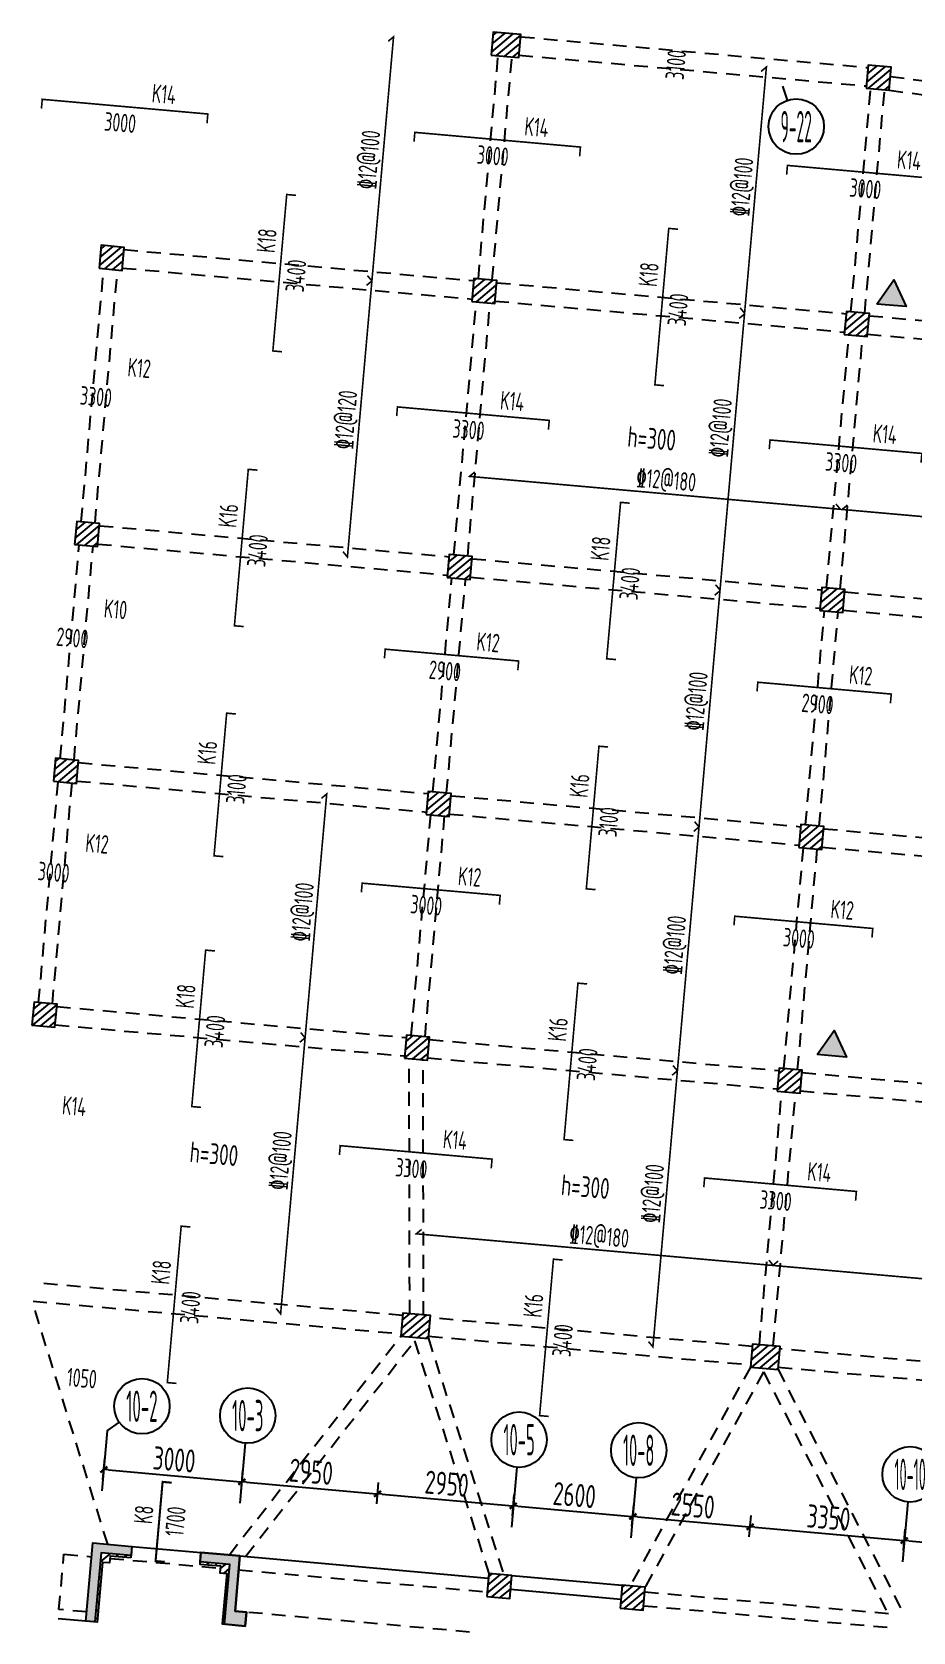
# Model space of a CAD drawing. Header units: millimetres. Extents: x 304379 to 356796, y 509425 to 544202.
# Drawn here: x 304379 to 323456, y 509440 to 544080 of the extents above; entities that cross this region are included whole.
import ezdxf
from ezdxf.enums import TextEntityAlignment as Align

# ---------------------------------------------------------------- set-up
doc = ezdxf.new("R2010")
doc.units = ezdxf.units.MM
doc.header["$LTSCALE"] = 100
doc.header["$PDMODE"] = 35
doc.header["$PDSIZE"] = 200
doc.linetypes.add('3', pattern=[5, 3, -2])
for name, color, linetype in [('B-AXIS', 3, 'Continuous'), ('B-TEXT', 7, 'Continuous'), ('B-板厚', 2, 'Continuous'), ('B-正筋文字', 7, 'Continuous'), ('B-正筋钢筋', 6, 'Continuous'), ('B-沉降观测点', 5, 'Continuous'), ('B-负筋文字', 7, 'Continuous'), ('B-负筋标注', 7, 'Continuous'), ('B-负筋钢筋', 1, 'Continuous'), ('COLU', 7, 'Continuous'), ('colu-1层', 6, 'Continuous'), ('h填实-1层', 254, 'Continuous'), ('h斜线-1层', 7, 'Continuous'), ('h斜线-柱', 7, 'Continuous'), ('wall-主楼', 2, 'Continuous'), ('梁', 4, 'Continuous'), ('梁虚线', 4, '3')]:
    doc.layers.add(name, color=color, linetype=linetype)
doc.styles.add('_TCH_AXIS', font='tssdeng.shx', dxfattribs={"width": 0.7, "bigfont": 'tssdchn.shx'})
doc.styles.add('COMPLEX', font='tssdeng.shx', dxfattribs={"width": 0.7, "bigfont": 'tssdchn.shx'})
doc.styles.get("Standard").update_dxf_attribs({"font": 'tssdeng.shx', "width": 0.7, "bigfont": 'tssdchn.shx'})
doc.styles.add('TSSD_Dimension', font='Tssdeng.shx', dxfattribs={"width": 0.7, "bigfont": 'tssdchn.shx'})
doc.dimstyles.new('TSSD_100_100$0', dxfattribs={"dimtxt": 300, "dimasz": 100, "dimexe": 250, "dimexo": 250, "dimgap": 100, "dimtad": 1, "dimdec": 0, "dimzin": 0, "dimdsep": 46, "dimtxsty": 'TSSD_Dimension', "dimblk": '_tsdbk', "dimblk1": '_tsdbk', "dimblk2": '_tsdbk', "dimsah": 1, "dimcen": 0, "dimclrt": 7, "dimadec": 0, "dimazin": 0, "dimtfac": 1, "dimtdec": 0, "dimtix": 1, "dimtmove": 2, "dimatfit": 3, "dimldrblk": '_tsdbk', "dimfxl": 1, "dimtolj": 1, "dimtzin": 0, "dimarcsym": 0})
pattern_1 = [(39.931646, (-467527.32, -323147.44), (-81.517904, 97.384965), [])]
pattern_2 = [(39.931646, (-26488.48, 19437.42), (-81.517904, 97.384965), [])]

# ---------------------------------------------------------------- blocks, each defined once
blk = doc.blocks.new('_tsdbk')
blk.add_line((-1, 0), (0, 0))
at = {"const_width": 0.5}
blk.add_lwpolyline([(-0.7, -0.7), (0.7, 0.7)], dxfattribs=at)
blk = doc.blocks.new('*D376')
at = {"layer": 'B-AXIS', "color": 0, "lineweight": -2}
for p, q in [((317371, 511728), (317412, 512190)), ((317490, 511932), (319831, 511725)), ((319911, 511503), (319952, 511965))]:
    blk.add_line(p, q, dxfattribs=at)
at = {"layer": 'Defpoints', "color": 0}
for p in [(319930, 511716), (317349, 511479), (319889, 511254)]:
    blk.add_point(p, dxfattribs=at)
at = {"layer": 'B-AXIS', "color": 0, "lineweight": -2, "xscale": 100, "yscale": 100, "zscale": 100}
for p, rotation in [((317390, 511941), 174.931645782521), ((319930, 511716), 354.931645782521)]:
    blk.add_blockref('_tsdbk', p, dxfattribs=dict(at, rotation=rotation))
at = {"layer": 'B-AXIS', "color": 7, "insert": (318691, 512177), "char_height": 500, "attachment_point": 5, "rotation": 354.9316, "style": 'TSSD_Dimension'}
blk.add_mtext('\\A1;2550', dxfattribs=at)
blk = doc.blocks.new('_AXISO')
blk.add_circle((0, 0), 0.5)
at = {"layer": 'B-TEXT', "style": 'COMPLEX', "width": 1.450893}
blk.add_attdef('A', text='', height=0.56, dxfattribs=at).set_placement((0.249375, -0.28), (0.749375, -0.28), align=Align.FIT)
blk = doc.blocks.new('*D377')
at = {"layer": 'B-AXIS', "color": 0, "lineweight": -2}
for p, q in [((308905, 512479), (308946, 512941)), ((309023, 512683), (311762, 512440)), ((311843, 512218), (311884, 512680))]:
    blk.add_line(p, q, dxfattribs=at)
at = {"layer": 'Defpoints', "color": 0}
for p in [(311862, 512431), (308883, 512230), (311821, 511969)]:
    blk.add_point(p, dxfattribs=at)
at = {"layer": 'B-AXIS', "color": 0, "lineweight": -2, "xscale": 100, "yscale": 100, "zscale": 100}
for p, rotation in [((308923, 512692), 174.931645782521), ((311862, 512431), 354.931645782521)]:
    blk.add_blockref('_tsdbk', p, dxfattribs=dict(at, rotation=rotation))
at = {"layer": 'B-AXIS', "color": 7, "insert": (310424, 512910), "char_height": 500, "attachment_point": 5, "rotation": 354.9316, "style": 'TSSD_Dimension'}
blk.add_mtext('\\A1;2950', dxfattribs=at)
blk = doc.blocks.new('*D378')
at = {"layer": 'B-AXIS', "color": 0, "lineweight": -2}
for p, q in [((305916, 512744), (305957, 513206)), ((306035, 512948), (308824, 512701)), ((308905, 512479), (308946, 512941))]:
    blk.add_line(p, q, dxfattribs=at)
at = {"layer": 'Defpoints', "color": 0}
for p in [(308923, 512692), (305894, 512495), (308883, 512230)]:
    blk.add_point(p, dxfattribs=at)
at = {"layer": 'B-AXIS', "color": 0, "lineweight": -2, "xscale": 100, "yscale": 100, "zscale": 100}
for p, rotation in [((305935, 512957), 174.931645782521), ((308923, 512692), 354.931645782521)]:
    blk.add_blockref('_tsdbk', p, dxfattribs=dict(at, rotation=rotation))
at = {"layer": 'B-AXIS', "color": 7, "insert": (307460, 513173), "char_height": 500, "attachment_point": 5, "rotation": 354.9316, "style": 'TSSD_Dimension'}
blk.add_mtext('\\A1;3000', dxfattribs=at)
blk = doc.blocks.new('*D380')
at = {"layer": 'B-AXIS', "color": 0, "lineweight": -2}
for p, q in [((314782, 511958), (314823, 512420)), ((314900, 512162), (317291, 511950)), ((317371, 511728), (317412, 512190))]:
    blk.add_line(p, q, dxfattribs=at)
at = {"layer": 'Defpoints', "color": 0}
for p in [(314759, 511709), (317390, 511941), (317349, 511479)]:
    blk.add_point(p, dxfattribs=at)
at = {"layer": 'B-AXIS', "color": 0, "lineweight": -2, "xscale": 100, "yscale": 100, "zscale": 100}
for p, rotation in [((314800, 512171), 174.931645782521), ((317390, 511941), 354.931645782521)]:
    blk.add_blockref('_tsdbk', p, dxfattribs=dict(at, rotation=rotation))
at = {"layer": 'B-AXIS', "color": 7, "insert": (316126, 512404), "char_height": 500, "attachment_point": 5, "rotation": 354.9316, "style": 'TSSD_Dimension'}
blk.add_mtext('\\A1;2600', dxfattribs=at)
blk = doc.blocks.new('*D381')
at = {"layer": 'B-AXIS', "color": 0, "lineweight": -2}
for p, q in [((311843, 512218), (311884, 512680)), ((311962, 512422), (314701, 512179)), ((314782, 511958), (314823, 512420))]:
    blk.add_line(p, q, dxfattribs=at)
at = {"layer": 'Defpoints', "color": 0}
for p in [(314800, 512171), (311821, 511969), (314759, 511709)]:
    blk.add_point(p, dxfattribs=at)
at = {"layer": 'B-AXIS', "color": 0, "lineweight": -2, "xscale": 100, "yscale": 100, "zscale": 100}
for p, rotation in [((311862, 512431), 174.931645782521), ((314800, 512171), 354.931645782521)]:
    blk.add_blockref('_tsdbk', p, dxfattribs=dict(at, rotation=rotation))
at = {"layer": 'B-AXIS', "color": 7, "insert": (313362, 512650), "char_height": 500, "attachment_point": 5, "rotation": 354.9316, "style": 'TSSD_Dimension'}
blk.add_mtext('\\A1;2950', dxfattribs=at)
blk = doc.blocks.new('*D383')
at = {"layer": 'B-AXIS', "color": 0, "lineweight": -2}
for p, q in [((323248, 511207), (323289, 511669)), ((323367, 511411), (326156, 511164)), ((326237, 510942), (326278, 511404))]:
    blk.add_line(p, q, dxfattribs=at)
at = {"layer": 'Defpoints', "color": 0}
for p in [(323226, 510958), (326255, 511155), (326214, 510693)]:
    blk.add_point(p, dxfattribs=at)
at = {"layer": 'B-AXIS', "color": 0, "lineweight": -2, "xscale": 100, "yscale": 100, "zscale": 100}
for p, rotation in [((323267, 511420), 174.931645782521), ((326255, 511155), 354.931645782521)]:
    blk.add_blockref('_tsdbk', p, dxfattribs=dict(at, rotation=rotation))
at = {"layer": 'B-AXIS', "color": 7, "insert": (324792, 511636), "char_height": 500, "attachment_point": 5, "rotation": 354.9316, "style": 'TSSD_Dimension'}
blk.add_mtext('\\A1;3000', dxfattribs=at)
blk = doc.blocks.new('*D384')
at = {"layer": 'B-AXIS', "color": 0, "lineweight": -2}
for p, q in [((319911, 511503), (319952, 511965)), ((320030, 511707), (323168, 511429)), ((323248, 511207), (323289, 511669))]:
    blk.add_line(p, q, dxfattribs=at)
at = {"layer": 'Defpoints', "color": 0}
for p in [(323267, 511420), (319889, 511254), (323226, 510958)]:
    blk.add_point(p, dxfattribs=at)
at = {"layer": 'B-AXIS', "color": 0, "lineweight": -2, "xscale": 100, "yscale": 100, "zscale": 100}
for p, rotation in [((319930, 511716), 174.931645782521), ((323267, 511420), 354.931645782521)]:
    blk.add_blockref('_tsdbk', p, dxfattribs=dict(at, rotation=rotation))
at = {"layer": 'B-AXIS', "color": 7, "insert": (321630, 511916), "char_height": 500, "attachment_point": 5, "rotation": 354.9316, "style": 'TSSD_Dimension'}
blk.add_mtext('\\A1;3350', dxfattribs=at)
blk = doc.blocks.new('A$C7FDE0673')
at = {"layer": 'B-沉降观测点'}
blk.add_hatch(color=256, dxfattribs=at).paths.add_polyline_path([(318, 551), (0, 0), (636, 0)])
at = {"layer": 'B-沉降观测点', "elevation": -1772}
blk.add_lwpolyline([(0, 0), (318, 551), (636, 0)], close=True, dxfattribs=at)

msp = doc.modelspace()

# ---------------------------------------------------------------- hatches: boundary and pattern name
at = {"layer": 'h填实-1层'}
for points in [[(305694.1, 511368.3), (306540.8, 511293.2), (306523.1, 511094), (305875.6, 511151.4), (305743.1, 509657.2), (305543.9, 509674.9)], [(308034.9, 511160.7), (308881.6, 511085.6), (308775.6, 509890.3), (309024.6, 509868.2), (308998.1, 509569.3), (308549.8, 509609.1), (308664.7, 510904), (308017.2, 510961.4)]]:
    msp.add_hatch(color=256, dxfattribs=at).paths.add_polyline_path(points)
at = {"layer": 'h斜线-1层'}
h = msp.add_hatch(dxfattribs=at)
h.set_pattern_fill('ANSI31', color=256, scale=40, angle=-5.06835, style=0)
h.set_pattern_definition(pattern_2)
h.paths.add_polyline_path([(306070.3, 511084), (306518.5, 511044.3), (306522.9, 511094), (305875.6, 511151.4), (305743.1, 509657.4), (305792.8, 509653), (305907.6, 510947.9), (306057, 510934.6)])
h = msp.add_hatch(dxfattribs=at)
h.set_pattern_fill('ANSI31', color=256, scale=40, angle=-5.06835, style=0)
h.set_pattern_definition(pattern_2)
h.paths.add_polyline_path([(308664.7, 510904), (308017.1, 510961.5), (308012.7, 510911.8), (308460.9, 510872), (308447.6, 510722.6), (308597.1, 510709.3), (308499.9, 509613.7), (308549.9, 509609.2)])
at = {"layer": 'h斜线-柱'}
h = msp.add_hatch(dxfattribs=at)
h.set_pattern_fill('ANSI31', color=256, scale=40, angle=-5.06835, style=0)
h.set_pattern_definition(pattern_1)
h.paths.add_polyline_path([(314323.6, 543582), (314921.2, 543529), (314965.4, 544027), (314367.7, 544080)])
h = msp.add_hatch(dxfattribs=at)
h.set_pattern_fill('ANSI31', color=256, scale=40, angle=-5.06835, style=0)
h.set_pattern_definition(pattern_1)
h.paths.add_polyline_path([(322441.7, 542862), (322939.7, 542817.8), (322983.9, 543315.8), (322485.9, 543360)])
h = msp.add_hatch(dxfattribs=at)
h.set_pattern_fill('ANSI31', color=256, scale=40, angle=-5.06835, style=0)
h.set_pattern_definition(pattern_1)
h.paths.add_polyline_path([(305832.4, 538964.1), (306330.4, 538919.9), (306374.6, 539417.9), (305876.6, 539462.1)])
h = msp.add_hatch(dxfattribs=at)
h.set_pattern_fill('ANSI31', color=256, scale=40, angle=-5.06835, style=0)
h.set_pattern_definition(pattern_1)
h.paths.add_polyline_path([(313900.7, 538248.5), (314398.8, 538204.3), (314442.9, 538702.4), (313944.9, 538746.5)])
h = msp.add_hatch(dxfattribs=at)
h.set_pattern_fill('ANSI31', color=256, scale=40, angle=-5.06835, style=0)
h.set_pattern_definition(pattern_1)
h.paths.add_polyline_path([(321969.1, 537532.9), (322467.1, 537488.7), (322511.3, 537986.8), (322013.2, 538030.9)])
h = msp.add_hatch(dxfattribs=at)
h.set_pattern_fill('ANSI31', color=256, scale=40, angle=-5.06835, style=0)
h.set_pattern_definition(pattern_1)
h.paths.add_polyline_path([(305302.3, 532987.5), (305800.4, 532943.4), (305844.5, 533441.4), (305346.5, 533485.6)])
h = msp.add_hatch(dxfattribs=at)
h.set_pattern_fill('ANSI31', color=256, scale=40, angle=-5.06835, style=0)
h.set_pattern_definition(pattern_1)
h.paths.add_polyline_path([(313370.7, 532271.9), (313868.7, 532227.8), (313912.9, 532725.8), (313414.8, 532770)])
h = msp.add_hatch(dxfattribs=at)
h.set_pattern_fill('ANSI31', color=256, scale=40, angle=-5.06835, style=0)
h.set_pattern_definition(pattern_1)
h.paths.add_polyline_path([(321439, 531556.4), (321937, 531512.2), (321981.2, 532010.2), (321483.2, 532054.4)])
h = msp.add_hatch(dxfattribs=at)
h.set_pattern_fill('ANSI31', color=256, scale=40, angle=-5.06835, style=0)
h.set_pattern_definition(pattern_1)
h.paths.add_polyline_path([(304847.4, 527857.7), (305345.4, 527813.5), (305389.6, 528311.5), (304891.5, 528355.7)])
h = msp.add_hatch(dxfattribs=at)
h.set_pattern_fill('ANSI31', color=256, scale=40, angle=-5.06835, style=0)
h.set_pattern_definition(pattern_1)
h.paths.add_polyline_path([(312915.7, 527142.1), (313413.7, 527097.9), (313457.9, 527595.9), (312959.9, 527640.1)])
h = msp.add_hatch(dxfattribs=at)
h.set_pattern_fill('ANSI31', color=256, scale=40, angle=-5.06835, style=0)
h.set_pattern_definition(pattern_1)
h.paths.add_polyline_path([(320984, 526426.5), (321482.1, 526382.3), (321526.2, 526880.4), (321028.2, 526924.5)])
h = msp.add_hatch(dxfattribs=at)
h.set_pattern_fill('ANSI31', color=256, scale=40, angle=-5.06835, style=0)
h.set_pattern_definition(pattern_1)
h.paths.add_polyline_path([(304379.1, 522578.4), (304877.2, 522534.2), (304921.3, 523032.3), (304423.3, 523076.4)])
h = msp.add_hatch(dxfattribs=at)
h.set_pattern_fill('ANSI31', color=256, scale=40, angle=-5.06835, style=0)
h.set_pattern_definition(pattern_1)
h.paths.add_polyline_path([(312447.5, 521862.8), (312945.5, 521818.6), (312989.7, 522316.7), (312491.6, 522360.8)])
h = msp.add_hatch(dxfattribs=at)
h.set_pattern_fill('ANSI31', color=256, scale=40, angle=-5.06835, style=0)
h.set_pattern_definition(pattern_1)
h.paths.add_polyline_path([(320515.8, 521147.2), (321013.8, 521103), (321058, 521601.1), (320560, 521645.3)])
h = msp.add_hatch(dxfattribs=at)
h.set_pattern_fill('ANSI31', color=256, scale=40, angle=-5.06835, style=0)
h.set_pattern_definition(pattern_1)
h.paths.add_polyline_path([(312365.6, 515846.5), (312963.3, 515793.5), (313007.5, 516291.5), (312409.8, 516344.5)])
h = msp.add_hatch(dxfattribs=at)
h.set_pattern_fill('ANSI31', color=256, scale=40, angle=-5.06835, style=0)
h.set_pattern_definition([(39.931646, (-468057.38, -329123.98), (-81.517904, 97.384965), [])])
h.paths.add_polyline_path([(319935.9, 515175.1), (320533.6, 515122.1), (320577.7, 515620.1), (319980.1, 515673.1)])
h = msp.add_hatch(dxfattribs=at)
h.set_pattern_fill('ANSI31', color=256, scale=40, angle=-5.06835, style=0)
h.set_pattern_definition(pattern_1)
h.paths.add_polyline_path([(314225, 510210.2), (314723, 510166), (314767.2, 510664.1), (314269.1, 510708.3)])
h = msp.add_hatch(dxfattribs=at)
h.set_pattern_fill('ANSI31', color=256, scale=40, angle=-5.06835, style=0)
h.set_pattern_definition(pattern_1)
h.paths.add_polyline_path([(317113.6, 509954), (317611.7, 509909.8), (317655.8, 510407.9), (317157.8, 510452.1)])

# ---------------------------------------------------------------- linework, layer by layer
at = {"layer": 'B-AXIS'}
for p, q in [((320628.8, 542905.3), (320733.3, 542600.8)), ((306009.3, 513792.3), (305894.2, 512495)), ((306009.3, 513792.3), (306271.3, 513979.4)), ((308997.6, 513527.3), (308882.5, 512230)), ((314874.5, 513006), (314759.4, 511708.8)), ((317464.3, 512776.3), (317349.3, 511479.1)), ((323341.3, 512255.1), (323226.2, 510957.8))]:
    msp.add_line(p, q, dxfattribs=at)
at = {"layer": 'B-正筋钢筋', "const_width": 35}
for points in [[(311643.1, 538806.2), (311739.4, 538691.2), (312208.1, 543975.5), (312093, 543879.2)], [(319713, 538108), (319809.3, 537992.9), (320281.9, 543322.2), (320166.9, 543225.9)], [(311113.1, 532829.6), (311209.3, 532714.6), (311739.4, 538691.2), (311624.3, 538594.9)], [(319181.4, 532114), (319277.7, 531999), (319807.7, 537975.6), (319692.7, 537879.3)], [(313969, 534555.1), (313854, 534458.8), (321884.2, 533746.6), (321788, 533861.6)], [(322037.4, 533839.5), (321922.3, 533743.2), (329952.6, 533031), (329856.3, 533146.1)], [(318726.4, 526984.2), (318822.7, 526869.2), (319276.1, 531981.6), (319161.1, 531885.4)], [(310196.9, 522419.9), (310293.2, 522304.8), (310761.4, 527584.1), (310646.4, 527487.9)], [(318258.2, 521704.9), (318354.4, 521589.9), (318822.7, 526869.2), (318707.7, 526772.9)], [(309666.8, 516443.3), (309763.1, 516328.3), (310293.2, 522304.8), (310178.2, 522208.6)], [(317728.1, 515728.4), (317824.4, 515613.4), (318354.4, 521589.9), (318239.4, 521493.6)], [(312816, 518156.9), (312701, 518060.6), (320432.2, 517374.9), (320335.9, 517490)], [(320537.3, 517472.1), (320422.3, 517375.8), (328500.5, 516659.4), (328404.3, 516774.4)]]:
    msp.add_lwpolyline(points, dxfattribs=at)
at = {"layer": 'B-负筋钢筋'}
for points, const_width in [([(304583.4, 542423.4), (304600.8, 542622.6), (308186.7, 542304.6), (308169.3, 542105.4)], 35), ([(312651.7, 541707.8), (312669.1, 541907.1), (316255, 541589), (316237.6, 541389.8)], 35), ([(320720, 540992.2), (320737.5, 541191.5), (324323.4, 540873.4), (324305.9, 540674.2)], 35), ([(309794.1, 537157.3), (309594.8, 537174.7), (309895.2, 540561.4), (310094.4, 540544)], 35), ([(318066.3, 536423.6), (317867.1, 536441), (318167.5, 539827.7), (318366.7, 539810.3)], 35), ([(312275.1, 535763.5), (312292.5, 535962.8), (315579.6, 535671.2), (315562.2, 535472)], 35), ([(320343.4, 535048), (320360.8, 535247.2), (323647.9, 534955.7), (323630.5, 534756.4)], 35), ([(308961.7, 531207.5), (308762.5, 531225), (309062.8, 534611.7), (309262.1, 534594.2)], 35), ([(317023, 530492.6), (316823.7, 530510), (317124.1, 533896.7), (317323.3, 533879.3)], 35), ([(312010.7, 530518.8), (312028.1, 530718), (314916.8, 530461.8), (314899.4, 530262.6)], 35), ([(320079, 529803.2), (320096.5, 530002.4), (322985.1, 529746.2), (322967.7, 529547)], 35), ([(308520, 526227.1), (308320.7, 526244.5), (308594.6, 529332.4), (308793.8, 529315)], 35), ([(316581.2, 525512.1), (316382, 525529.5), (316655.9, 528617.4), (316855.1, 528600)], 35), ([(311511.2, 525453), (311528.6, 525652.2), (314516.9, 525387.2), (314499.5, 525187.9)], 35), ([(319579.5, 524737.4), (319597, 524936.6), (322585.2, 524671.6), (322567.8, 524472.3)], 35), ([(308038.5, 520798.4), (307839.3, 520815.8), (308139.6, 524202.5), (308338.9, 524185.1)], 35), ([(316099.8, 520083.4), (315900.5, 520100.8), (316200.9, 523487.5), (316400.1, 523470.1)], 35), ([(311036.3, 519769.9), (311053.7, 519969.1), (314340.8, 519677.6), (314323.4, 519478.3)], 35), ([(318926.3, 519070.1), (318943.7, 519269.3), (322230.8, 518977.8), (322213.4, 518778.6)], 35), ([(307508.4, 514821.8), (307309.2, 514839.3), (307609.6, 518226), (307808.8, 518208.6)], 35), ([(315569.7, 514106.9), (315370.5, 514124.3), (315670.8, 517511), (315870.1, 517493.6)], 35), ([(307254.6, 510958.1), (307055.3, 510975.6), (307207.4, 512689.9), (307406.6, 512672.4)], 45)]:
    msp.add_lwpolyline(points, dxfattribs=dict(at, const_width=const_width))
at = {"layer": 'COLU'}
for points in [[(314323.6, 543582), (314921.2, 543529), (314965.4, 544027), (314367.7, 544080)], [(322441.7, 542862), (322939.7, 542817.8), (322983.9, 543315.8), (322485.9, 543360)], [(305832.4, 538964.1), (306330.4, 538919.9), (306374.6, 539417.9), (305876.6, 539462.1)], [(313900.7, 538248.5), (314398.8, 538204.3), (314442.9, 538702.4), (313944.9, 538746.5)], [(321969.1, 537532.9), (322467.1, 537488.7), (322511.3, 537986.8), (322013.2, 538030.9)], [(305302.3, 532987.5), (305800.4, 532943.4), (305844.5, 533441.4), (305346.5, 533485.6)], [(313370.7, 532271.9), (313868.7, 532227.8), (313912.9, 532725.8), (313414.8, 532770)], [(321439, 531556.4), (321937, 531512.2), (321981.2, 532010.2), (321483.2, 532054.4)], [(304847.4, 527857.7), (305345.4, 527813.5), (305389.6, 528311.5), (304891.5, 528355.7)], [(312915.7, 527142.1), (313413.7, 527097.9), (313457.9, 527595.9), (312959.9, 527640.1)], [(320984, 526426.5), (321482.1, 526382.3), (321526.2, 526880.4), (321028.2, 526924.5)], [(304379.1, 522578.4), (304877.2, 522534.2), (304921.3, 523032.3), (304423.3, 523076.4)], [(312447.5, 521862.8), (312945.5, 521818.6), (312989.7, 522316.7), (312491.6, 522360.8)], [(320515.8, 521147.2), (321013.8, 521103), (321058, 521601.1), (320560, 521645.3)], [(312365.6, 515846.5), (312963.3, 515793.5), (313007.5, 516291.5), (312409.8, 516344.5)], [(319935.9, 515175.1), (320533.6, 515122.1), (320577.7, 515620.1), (319980.1, 515673.1)], [(314225, 510210.2), (314723, 510166), (314767.2, 510664.1), (314269.1, 510708.3)], [(317113.6, 509954), (317611.7, 509909.8), (317655.8, 510407.9), (317157.8, 510452.1)]]:
    msp.add_lwpolyline(points, close=True, dxfattribs=at)
at = {"layer": 'colu-1层'}
for points in [[(305694.1, 511368.3), (306540.8, 511293.2), (306523.1, 511094), (305875.6, 511151.4), (305743.1, 509657.2), (305543.9, 509674.9)], [(308034.9, 511160.7), (308881.6, 511085.6), (308775.6, 509890.3), (309024.6, 509868.2), (308998.1, 509569.3), (308549.8, 509609.1), (308664.7, 510904), (308017.2, 510961.4)]]:
    msp.add_lwpolyline(points, close=True, dxfattribs=at)
at = {"layer": 'wall-主楼'}
for points in [[(306518.5, 511044.3), (306070.3, 511084), (306057, 510934.6), (305907.6, 510947.9), (305792.8, 509653), (305543.8, 509675), (305693.9, 511368.4), (306540.6, 511293.3)], [(308881.4, 511085.7), (308034.7, 511160.8), (308012.7, 510911.8), (308460.9, 510872), (308447.6, 510722.6), (308597.1, 510709.3), (308499.9, 509613.7), (308997.9, 509569.5), (309024.4, 509868.3), (308775.4, 509890.4)]]:
    msp.add_lwpolyline(points, close=True, dxfattribs=at)
at = {"layer": '梁'}
for p, q in [((306540.6, 511293.3), (308034.7, 511160.8)), ((308882.3, 511085.6), (314260.2, 510608.7)), ((314766.9, 510664.1), (317157.8, 510452.1)), ((314740.8, 510365.2), (317130.4, 510153.3)), ((305543.7, 509675), (304946.1, 509728))]:
    msp.add_line(p, q, dxfattribs=at)
at = {"layer": '梁虚线'}
for p, q in [((314960.8, 543977.2), (322481.3, 543310.2)), ((314044.5, 538737.5), (314473, 543568.6)), ((314343.3, 538711.4), (314771.8, 543542.4)), ((314925.9, 543578.7), (322446.4, 542911.7)), ((322112.8, 538021.9), (322541.3, 542853)), ((322411.7, 537995.8), (322840.1, 542826.8)), ((322939.7, 542817.8), (329117.8, 542024.4)), ((322966.3, 543116.9), (325654.4, 542771.6)), ((306370, 539368.2), (313940.2, 538696.7)), ((305446.1, 533476.7), (305932, 538955.2)), ((305744.9, 533450.2), (306230.8, 538928.7)), ((306335.1, 538969.7), (313905.4, 538298.3)), ((314438.3, 538652.6), (322008.6, 537981.2)), ((313514.4, 532761.2), (314000.3, 538239.6)), ((313813.3, 532734.6), (314299.2, 538213.1)), ((314403.4, 538254.1), (321973.7, 537582.7)), ((322506.6, 537937), (330076.9, 537265.6)), ((321582.7, 532045.4), (322068.6, 537523.9)), ((321881.6, 532019.2), (322367.5, 537497.7)), ((322471.7, 537538.5), (330042, 536867.1)), ((305839.9, 533391.6), (313410.2, 532720.2)), ((304991.1, 528346.7), (305401.9, 532978.5)), ((305290, 528320.5), (305700.8, 532952.4)), ((305805, 532993.1), (313375.3, 532321.7)), ((313908.2, 532676), (321478.5, 532004.6)), ((313059.4, 527631.1), (313470.2, 532262.9)), ((313358.3, 527605), (313769.1, 532236.8)), ((313873.3, 532277.6), (321443.6, 531606.1)), ((321976.5, 531960.4), (329546.8, 531289)), ((321127.8, 526915.5), (321538.6, 531547.3)), ((321426.6, 526889.4), (321837.4, 531521.2)), ((321941.7, 531562), (329512, 530890.6)), ((305384.9, 528261.8), (312955.2, 527590.3)), ((304522.9, 523067.4), (304947, 527848.7)), ((304821.7, 523041.3), (305245.8, 527822.5)), ((305350.1, 527863.3), (312920.3, 527191.9)), ((313453.2, 527546.2), (321023.5, 526874.7)), ((312591.2, 522351.8), (313015.3, 527133.1)), ((312890.1, 522325.7), (313314.1, 527106.9)), ((313418.4, 527147.7), (320988.7, 526476.3)), ((321521.6, 526830.6), (329091.9, 526159.2)), ((320659.5, 521636.2), (321083.6, 526417.5)), ((320958.4, 521610.1), (321382.5, 526391.3)), ((321486.7, 526432.1), (329057, 525760.7)), ((304916.7, 522982.5), (312487, 522311.1)), ((304881.8, 522584), (312452.1, 521912.6)), ((312985, 522266.9), (320555.3, 521595.5)), ((312558.6, 516331.4), (312546.5, 521854)), ((312858.7, 516304.7), (312846.5, 521827.4)), ((312950.2, 521868.4), (320520.4, 521197)), ((321053.3, 521551.3), (328623.6, 520879.9)), ((320129.5, 515659.7), (320615.4, 521138.2)), ((320428.3, 515633.6), (320914.2, 521112.1)), ((321018.5, 521152.8), (328588.8, 520481.4)), ((312405.1, 516294.8), (304436.4, 517001.5)), ((306018.2, 511339.6), (304396.9, 516553.3)), ((304401.6, 516603), (312370.3, 515896.3)), ((319975.4, 515623.3), (313002.8, 516241.8)), ((308645.1, 511106.7), (312365.6, 515846.5)), ((312963.3, 515793.5), (314593.7, 510679.5)), ((312968, 515843.3), (319940.6, 515224.9)), ((309001.6, 511075), (312664.5, 515741.4)), ((312664.5, 515741.4), (314269.1, 510708.3)), ((328093.6, 514903.3), (320573.1, 515570.3)), ((319935.9, 515175.1), (317328.9, 510436.9)), ((320533.6, 515122.1), (323266.9, 509809.8)), ((320538.2, 515171.9), (328058.7, 514504.9)), ((320222, 515071.9), (317655.8, 510407.9)), ((320222, 515071.9), (322913.4, 509841.2)), ((304963.8, 509927.2), (305069.8, 511122.6)), ((305069.8, 511122.6), (305667.4, 511069.6)), ((306065.9, 511034.2), (308456.5, 510822.2)), ((308856.1, 510786.8), (314234, 510309.8)), ((317645.9, 510308.4), (323025.9, 509831.2)), ((305561.4, 509874.2), (304963.8, 509927.2)), ((317619.7, 510009.5), (322999.4, 509532.4)), ((313855.5, 509439.8), (309024.4, 509868.3))]:
    msp.add_line(p, q, dxfattribs=at)

# ---------------------------------------------------------------- block references
at = {"layer": 'B-AXIS'}
ref = msp.add_blockref('_AXISO', (320928.1, 542033.3), dxfattribs=dict(at, xscale=1199.999999999997, yscale=1200, zscale=1200, rotation=359.9996457873786))
ref.add_attrib('A', '9-22', dxfattribs={"color": 7, "height": 678.82, "rotation": 359.99965, "style": '_TCH_AXIS', "width": 0.2625}).set_placement((320588.7, 541693.9), (321267.5, 541693.9), align=Align.FIT)
ref = msp.add_blockref('_AXISO', (306759.6, 514328.1), dxfattribs=dict(at, xscale=1199.999999999997, yscale=1200, zscale=1200, rotation=359.9996457873786))
ref.add_attrib('A', '10-2', dxfattribs={"color": 7, "height": 678.82, "rotation": 359.99965, "style": '_TCH_AXIS', "width": 0.28}).set_placement((306420.2, 513988.7), (307099, 513988.7), align=Align.FIT)
ref = msp.add_blockref('_AXISO', (309050.6, 514124.9), dxfattribs=dict(at, xscale=1199.999999999997, yscale=1200, zscale=1200, rotation=359.9996457873786))
ref.add_attrib('A', '10-3', dxfattribs={"color": 7, "height": 678.82, "rotation": 359.99965, "style": '_TCH_AXIS', "width": 0.28}).set_placement((308711.2, 513785.5), (309390, 513785.5), align=Align.FIT)
ref = msp.add_blockref('_AXISO', (314927.5, 513603.7), dxfattribs=dict(at, xscale=1199.999999999997, yscale=1200, zscale=1200, rotation=359.9996457873786))
ref.add_attrib('A', '10-5', dxfattribs={"color": 7, "height": 678.82, "rotation": 359.99965, "style": '_TCH_AXIS', "width": 0.28}).set_placement((314588.1, 513264.3), (315266.9, 513264.3), align=Align.FIT)
ref = msp.add_blockref('_AXISO', (317517.3, 513374), dxfattribs=dict(at, xscale=1199.999999999997, yscale=1200, zscale=1200, rotation=359.9996457873786))
ref.add_attrib('A', '10-8', dxfattribs={"color": 7, "height": 678.82, "rotation": 359.99965, "style": '_TCH_AXIS', "width": 0.28}).set_placement((317177.9, 513034.6), (317856.8, 513034.6), align=Align.FIT)
ref = msp.add_blockref('_AXISO', (323394.3, 512852.8), dxfattribs=dict(at, xscale=1199.999999999997, yscale=1200, zscale=1200, rotation=359.9996457873786))
ref.add_attrib('A', '10-10', dxfattribs={"color": 7, "height": 678.82, "rotation": 359.99965, "style": '_TCH_AXIS', "width": 0.233333}).set_placement((323054.9, 512513.3), (323733.7, 512513.3), align=Align.FIT)
at = {"layer": 'B-沉降观测点', "rotation": 354.9316459472567}
for p in [(322676.4, 538190.4), (321382.5, 521939.7)]:
    msp.add_blockref('A$C7FDE0673', p, dxfattribs=at)

# ---------------------------------------------------------------- texts
at = {"layer": 'B-板厚', "width": 0.7}
for p in [(317257.9, 535102.8), (307779.3, 519614.9), (315821, 518901.7)]:
    msp.add_text('h=300', height=450, rotation=354.93165, dxfattribs=at).set_placement(p)
at = {"layer": 'B-正筋文字', "width": 0.65}
for s, rotation, p in [('%%13212@100', 84.93188, (311812.2, 540661.7)), ('%%13212@100', 84.93153, (319891.8, 540073.1)), ('%%13212@120', 84.93188, (311312.8, 535031.3)), ('%%13212@100', 84.93153, (319428.9, 534854.1)), ('%%13212@180', 354.93165, (317452.1, 534241.7)), ('%%13212@100', 84.93153, (318904.3, 528938.8)), ('%%13212@100', 84.93153, (310374.8, 524374.5)), ('%%13212@100', 84.93153, (318436, 523659.5)), ('%%13212@100', 84.93153, (309897.6, 518994.2)), ('%%13212@100', 84.93153, (317958.8, 518279.3)), ('%%13212@180', 354.93165, (316000.1, 517870))]:
    msp.add_text(s, height=400, rotation=rotation, dxfattribs=at).set_placement(p)
at = {"layer": 'B-负筋文字', "width": 0.65}
for s, rotation, p in [('K14', 354.93165, (306962.9, 542558)), ('K14', 354.93165, (315031.2, 541842.4)), ('K14', 354.93165, (323099.6, 541126.8)), ('K18', 84.93165, (309637.4, 539287.8)), ('K18', 84.93165, (317909.7, 538554.1)), ('K12', 354.93165, (306437, 536627)), ('K14', 354.93165, (314505.2, 535911.4)), ('K14', 354.93165, (322573.5, 535195.8)), ('K16', 84.93165, (308805, 533338)), ('K18', 84.93165, (316866.3, 532623.1)), ('K10', 354.93165, (305923.5, 531404.3)), ('K12', 354.93165, (313991.8, 530688.7)), ('K12', 354.93165, (322060.1, 529973.1)), ('K16', 84.93165, (308350.1, 528208.2)), ('K16', 84.93165, (316411.3, 527493.2)), ('K12', 354.93165, (305523.6, 526329.6)), ('K12', 354.93165, (313591.9, 525614)), ('K12', 354.93165, (321660.3, 524898.5)), ('K18', 84.93165, (307881.8, 522928.9)), ('K16', 84.93165, (315943.1, 522213.9)), ('K14', 354.93165, (305019.8, 520649.1)), ('K14', 354.93165, (313266.4, 519917.7)), ('K14', 354.93165, (321156.4, 519217.9)), ('K18', 84.93165, (307351.8, 516952.4)), ('K16', 84.93165, (315413, 516237.4)), ('K8', 84.93165, (306980.8, 511768.8))]:
    msp.add_text(s, height=400, rotation=rotation, dxfattribs=at).set_placement(p)
at = {"layer": 'B-负筋标注', "width": 0.65}
for s, rotation, p in [('3100', 84.93165, (318490.5, 543034.4)), ('3000', 354.93165, (305930.9, 541948.7)), ('3000', 354.93165, (313999.2, 541233.1)), ('3000', 354.93165, (322067.5, 540517.5)), ('3400', 84.93165, (310262.6, 538435.2)), ('3400', 84.93165, (318534.9, 537701.6)), ('3300', 354.93165, (305404.9, 536017.6)), ('3300', 354.93165, (313473.2, 535302.1)), ('3300', 354.93165, (321541.5, 534586.5)), ('3400', 84.93165, (309430.3, 532485.5)), ('3400', 84.93165, (317491.5, 531770.6)), ('2900', 354.93165, (304891.4, 530795)), ('2900', 354.93165, (312959.8, 530079.4)), ('2900', 354.93165, (321028.1, 529363.8)), ('3100', 84.93165, (308975.3, 527355.6)), ('3100', 84.93165, (317036.5, 526640.7)), ('3000', 354.93165, (304491.6, 525720.3)), ('3000', 354.93165, (312559.9, 525004.7)), ('3000', 354.93165, (320628.2, 524289.1)), ('3400', 84.93165, (308507.1, 522076.4)), ('3400', 84.93165, (316568.3, 521361.4)), ('3300', 354.93165, (312234.4, 519308.4)), ('3300', 354.93165, (320124.4, 518608.6)), ('3400', 84.93165, (307977, 516099.8)), ('3400', 84.93165, (316038.3, 515384.9)), ('1050', 354.93165, (305122, 514764.3)), ('1700', 84.93165, (307657.9, 511500.2))]:
    msp.add_text(s, height=400, rotation=rotation, dxfattribs=at).set_placement(p)

# ---------------------------------------------------------------- dimensions: what is measured, and where the dimension line sits
at = {"layer": 'B-AXIS'}
for base, p1, p2, picture, middle in [((308923.5, 512691.9), (305894.2, 512495), (308882.5, 512230), '*D378', (307460.3, 513173)), ((311861.9, 512431.3), (308882.5, 512230), (311821, 511969.4), '*D377', (310423.6, 512910.2)), ((314800.4, 512170.6), (311821, 511969.4), (314759.4, 511708.8), '*D381', (313362.1, 512649.6)), ((317390.2, 511940.9), (314759.4, 511708.8), (317349.3, 511479.1), '*D380', (316126.3, 512404.4)), ((319930.3, 511715.7), (317349.3, 511479.1), (319889.3, 511253.8), '*D376', (318691.2, 512176.9)), ((323267.2, 511419.7), (319889.3, 511253.8), (323226.2, 510957.8), '*D384', (321629.6, 511916.3)), ((326255.4, 511154.7), (323226.2, 510957.8), (326214.5, 510692.8), '*D383', (324792.2, 511635.8))]:
    dim = msp.add_linear_dim(base=base, p1=p1, p2=p2, angle=354.93165, dimstyle='TSSD_100_100$0', override={"dimtxt": 500}, dxfattribs=at)
    dim.commit()
    dim.dimension.update_dxf_attribs({"geometry": picture, "text_midpoint": middle})

doc.saveas('drawing.dxf')
